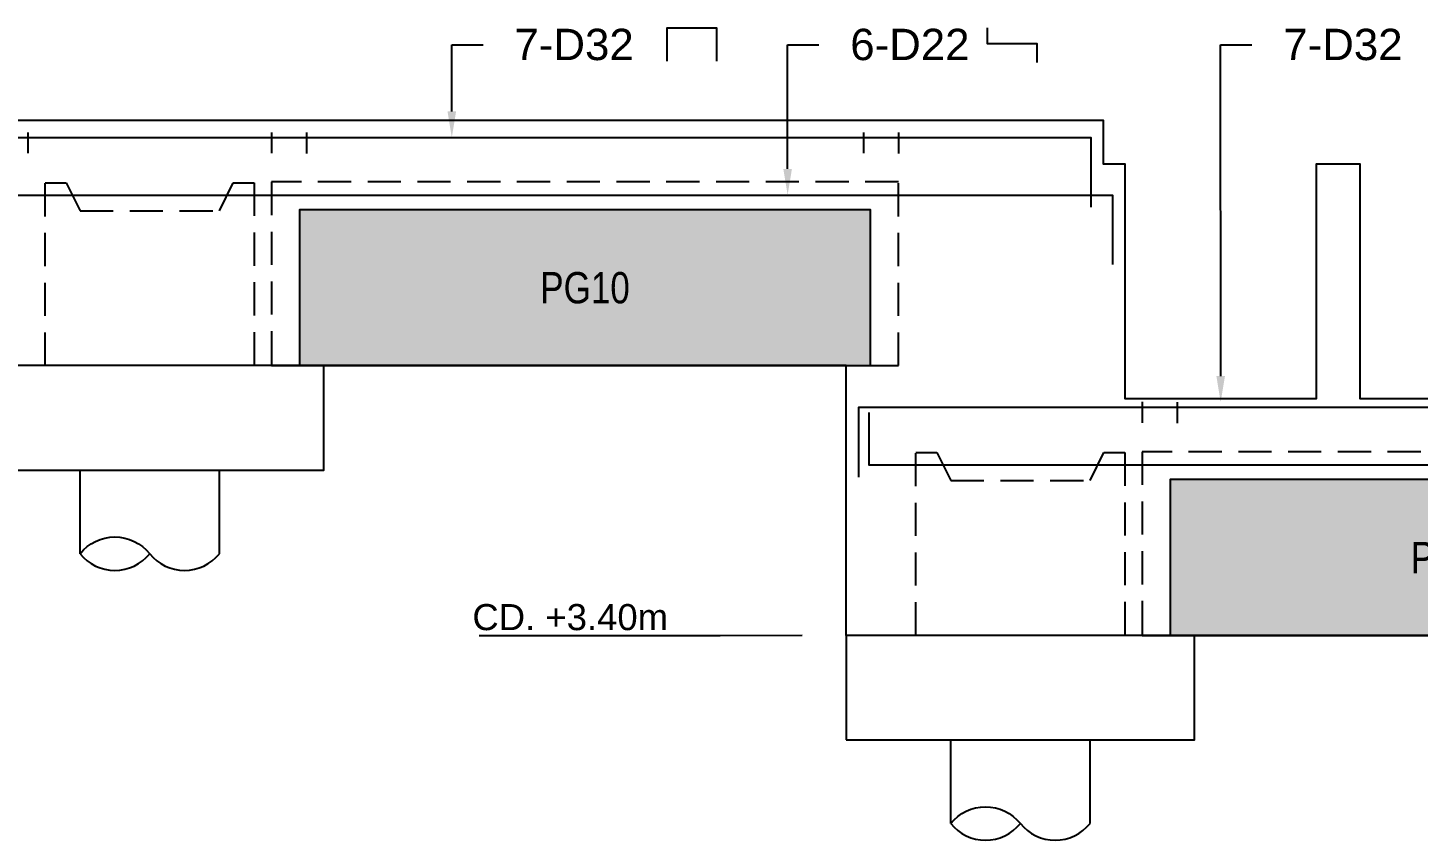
# Model space of a CAD drawing. Header units: millimetres. Extents: x 4668 to 40173, y -3560 to 14620.
# Drawn here: x 5501 to 6300, y -2831 to -2365 of the extents above; entities that cross this region are included whole.
import ezdxf
from ezdxf import colors
from ezdxf.entities.mleader import LeaderData, LeaderLine
from ezdxf.enums import TextEntityAlignment as Align
from ezdxf.math import Vec2, Vec3

# ---------------------------------------------------------------- set-up
doc = ezdxf.new("R2010")
doc.units = ezdxf.units.MM
doc.linetypes.add('HIDDEN', pattern=[9.525, 6.35, -3.175])
doc.layers.get('0').transparency = 0.5
doc.layers.add('HB_0', color=7, linetype='Continuous', transparency=0.5)
for name, color, linetype in [('HB_DIM', 1, 'Continuous'), ('HB_TXT_CTEXT', 2, 'Continuous'), ('鋼筋', 3, 'Continuous')]:
    doc.layers.add(name, color=color, linetype=linetype)
doc.styles.get("Standard").update_dxf_attribs({"font": 'arial.ttf'})

# ---------------------------------------------------------------- blocks, each defined once
blk = doc.blocks.new('預鑄樁帽2x2')
at = {"layer": 'HB_0'}
blk.add_lwpolyline([(-100, 0), (100, 0), (100, 60), (-100, 60)], close=True, dxfattribs=at)
blk = doc.blocks.new('預鑄樁帽&樁800直')
at = {"layer": 'HB_0', "linetype": 'Continuous'}
for p, q in [((-40, -108.07), (-40, -60)), ((40, -108.07), (40, -60))]:
    blk.add_line(p, q, dxfattribs=at)
for points in [[(-40, -108.07, -0.48), (0, -108.07, 0.48), (40, -108.07, 0.48)], [(-40, -108.07, 0.48), (0, -108.07, 0.48)]]:
    blk.add_lwpolyline(points, format="xyb", dxfattribs=at)
at = {"layer": 'HB_0'}
blk.add_blockref('預鑄樁帽2x2', (0, -60), dxfattribs=at)
blk = doc.blocks.new('_None')
blk = doc.blocks.new('PG10側')
at = {"layer": 'HB_0'}
h = blk.add_hatch(color=253, dxfattribs=at)
h.dxf.hatch_style = 1
h.paths.add_polyline_path([(344, 89.5), (16, 89.5), (16, 0), (344, 0)])
at = {"layer": 'HB_0', "color": 1, "linetype": 'HIDDEN', "ltscale": 3}
blk.add_lwpolyline([(0, 0), (360, 0), (360, 105.5), (0, 105.5)], close=True, dxfattribs=at)
at = {"layer": 'HB_0', "color": 7, "ltscale": 3}
blk.add_lwpolyline([(16, 0), (344, 0), (344, 89.5), (16, 89.5)], close=True, dxfattribs=at)
at = {"layer": 'HB_TXT_CTEXT', "linetype": 'Continuous', "width": 0.8}
blk.add_text('PG10', height=18, rotation=360, dxfattribs=at).set_placement((180, 44.75), align=Align.MIDDLE)
blk = doc.blocks.new('PB5')
at = {"layer": 'HB_0', "color": 1, "linetype": 'HIDDEN', "ltscale": 3}
blk.add_lwpolyline([(0, 0), (0, 105), (12, 105), (20, 89), (100, 89), (108, 105), (120, 105), (120, 0), (0, 0)], dxfattribs=at)

msp = doc.modelspace()

# ---------------------------------------------------------------- linework, layer by layer
at = {"layer": 'HB_0'}
msp.add_lwpolyline([(6671.39, -2558.61), (6671.39, -2713.61), (5971.39, -2713.61), (5971.39, -2558.61), (5971.39, -2558.61), (4822.39, -2558.61), (4822.39, -2417.61), (6118.89, -2417.61), (6118.89, -2442.61), (6131.39, -2442.61), (6131.39, -2577.61), (6241.39, -2577.61), (6241.39, -2442.61), (6266.39, -2442.61), (6266.39, -2577.61), (6376.39, -2577.61), (6376.39, -2442.61), (6401.39, -2442.61), (6401.39, -2577.61), (6511.39, -2577.61), (6511.39, -2442.61), (6523.89, -2442.61), (6523.89, -2417.61), (9320.39, -2417.61)], dxfattribs=at)
at = {"layer": 'HB_TXT_CTEXT', "linetype": 'Continuous'}
for points in [[(5868.549, -2383.671), (5868.549, -2364.549), (5896.953, -2364.549), (5896.953, -2383.671)], [(6052.397, -2364.549), (6052.397, -2373.61), (6080.801, -2373.61), (6080.801, -2384.549)]]:
    msp.add_lwpolyline(points, dxfattribs=at)
at = {"layer": '鋼筋'}
for p, q in [((5501.39, -2424.61), (5501.39, -2436.61)), ((5641.39, -2424.61), (5641.39, -2436.61)), ((5661.39, -2424.71), (5661.39, -2436.71)), ((5981.39, -2424.61), (5981.39, -2436.61)), ((6001.39, -2424.71), (6001.39, -2436.71)), ((6141.39, -2579.502), (6141.39, -2591.502)), ((6161.39, -2579.602), (6161.39, -2591.602))]:
    msp.add_line(p, q, dxfattribs=at)
for points in [[(4828.39, -2467.64), (4828.39, -2427.61), (6111.89, -2427.61), (6111.89, -2467.64)], [(4834.39, -2430.549), (4834.39, -2460.61), (6124.39, -2460.61), (6124.39, -2500.61)], [(6664.39, -2622.64), (6664.39, -2582.61), (5978.39, -2582.61), (5978.39, -2622.64)], [(5984.39, -2585.61), (5984.39, -2615.61), (6658.39, -2615.61), (6658.39, -2585.61)]]:
    msp.add_lwpolyline(points, dxfattribs=at)

# ---------------------------------------------------------------- block references
at = {"color": 255}
for p in [(5511.39, -2558.61), (6011.39, -2713.61)]:
    msp.add_blockref('PB5', p, dxfattribs=at)
at = {"color": 4}
for p in [(5641.39, -2558.61), (6141.39, -2713.61)]:
    msp.add_blockref('PG10側', p, dxfattribs=at)
at = {"layer": 'HB_0'}
for p in [(5571.39, -2558.61), (6071.39, -2713.61)]:
    msp.add_blockref('預鑄樁帽&樁800直', p, dxfattribs=at)

# ---------------------------------------------------------------- leaders
at = {"layer": 'HB_DIM'}
ml = msp.add_multileader_mtext('Standard', dxfattribs=at)
ml.set_content('7-D32', color=2)
ml.set_leader_properties(color=1)
ml.build(insert=Vec2(0, 0))
ml.multileader.update_dxf_attribs({"dogleg_length": 3, "arrow_head_size": 15, "scale": 6})
ctx = ml.context
ctx.base_point, ctx.scale, ctx.char_height, ctx.arrow_head_size, ctx.landing_gap_size, ctx.plane_origin = Vec3(5762.863, -2374.11), 6, 18, 15, 18, Vec3(6130.984, -2412.043)
notes = []
notes.append((ctx, [(0, (1, 1, 0), (5744.863, -2374.263), (1, 0), 18, [(1, [(5744.885, -2427.61)], 0, [])])]))
ctx.mtext.insert, ctx.mtext.flow_direction = Vec3(5780.863, -2365.11), 5
ml = msp.add_multileader_mtext('Standard', dxfattribs=at)
ml.set_content('6-D22', color=2)
ml.set_leader_properties(color=1)
ml.build(insert=Vec2(0, 0))
ml.multileader.update_dxf_attribs({"dogleg_length": 3, "arrow_head_size": 15, "scale": 6})
ctx = ml.context
ctx.base_point, ctx.scale, ctx.char_height, ctx.arrow_head_size, ctx.landing_gap_size, ctx.plane_origin = Vec3(5955.701, -2374.11), 6, 18, 15, 18, Vec3(6323.832, -2415.043)
notes.append((ctx, [(0, (1, 1, 0), (5937.701, -2374.263), (1, 0), 18, [(1, [(5937.742, -2460.61)], 0, [])])]))
ctx.mtext.insert, ctx.mtext.flow_direction = Vec3(5973.701, -2365.11), 5
ml = msp.add_multileader_mtext('Standard', dxfattribs=at)
ml.set_content('7-D32', color=2)
ml.set_leader_properties(color=1)
ml.build(insert=Vec2(0, 0))
ml.multileader.update_dxf_attribs({"dogleg_length": 3, "arrow_head_size": 15, "scale": 6})
ctx = ml.context
ctx.base_point, ctx.scale, ctx.char_height, ctx.arrow_head_size, ctx.landing_gap_size, ctx.plane_origin = Vec3(6204.393, -2374.11), 6, 18, 15, 18, Vec3(6572.522, -2412.043)
notes.append((ctx, [(0, (1, 1, 0), (6186.393, -2374.263), (1, 0), 18, [(1, [(6186.422, -2579.618)], 0, [])])]))
ctx.mtext.insert, ctx.mtext.flow_direction = Vec3(6222.393, -2365.11), 5
ml = msp.add_multileader_mtext('Standard', dxfattribs=at)
ml.set_content('CD. +3.40m', color=2)
ml.set_leader_properties(color=1)
ml.set_arrow_properties(name='NONE')
ml.build(insert=Vec2(0, 0))
ml.multileader.update_dxf_attribs({"text_left_attachment_type": 5, "text_right_attachment_type": 5, "dogleg_length": 3, "arrow_head_size": 12.5, "scale": 5})
ctx = ml.context
ctx.base_point, ctx.scale, ctx.char_height, ctx.arrow_head_size, ctx.landing_gap_size, ctx.plane_origin = Vec3(5744.361, -2713.61), 5, 15, 12.5, 15, Vec3(6133.8, -2708.61)
ctx.left_attachment, ctx.right_attachment, ctx.text_align_type = 5, 5, 2
notes.append((ctx, [(0, (1, 1, 0), (5899.076, -2713.865), (-1, 0), 15, [(0, [(5946.137, -2713.61)], 0, [])])]))
ctx.mtext.insert, ctx.mtext.alignment, ctx.mtext.flow_direction = Vec3(5869.076, -2695.61), 3, 5
for ctx, leaders in notes:
    for number, flags, end, landing, length, lines in leaders:
        leader = LeaderData()
        leader.index, (leader.has_last_leader_line, leader.has_dogleg_vector, leader.attachment_direction) = number, flags
        leader.last_leader_point, leader.dogleg_vector, leader.dogleg_length = Vec3(end), Vec3(landing), length
        for number, points, colour, breaks in lines:
            line = LeaderLine()
            line.index, line.vertices, line.color, line.breaks = number, Vec3.list(points), colors.encode_raw_color(colour), breaks
            leader.lines.append(line)
        ctx.leaders.append(leader)

doc.saveas('drawing.dxf')
